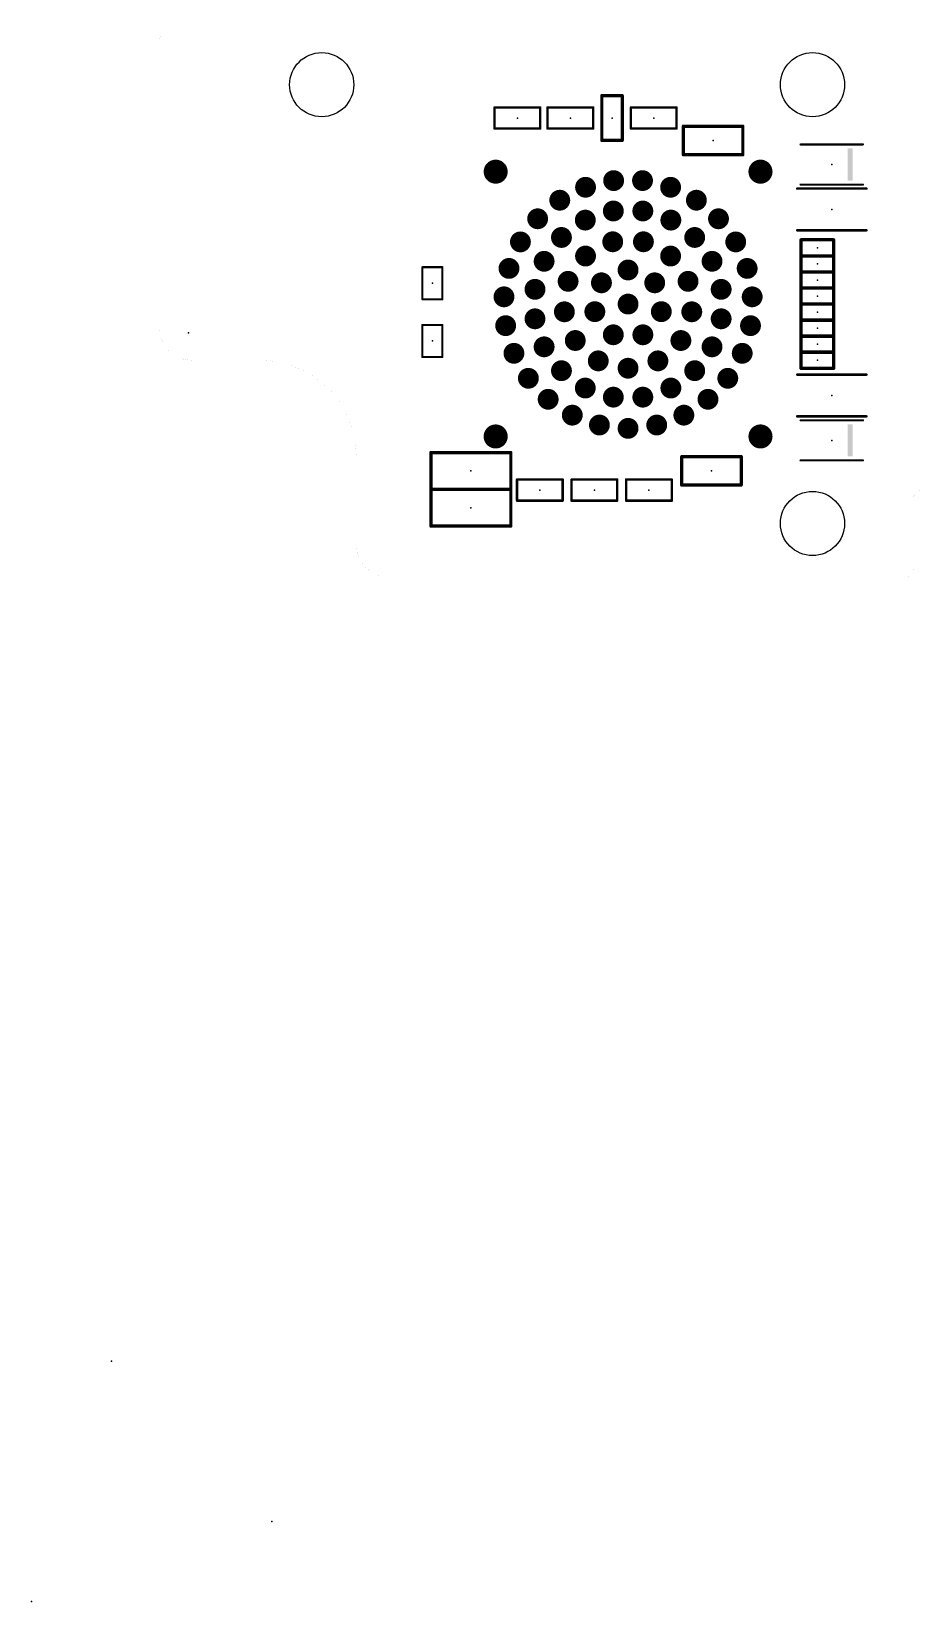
# Model space of a CAD drawing. Extents: x 0 to 169, y 0 to 191.
# Drawn here: x 0 to 55.3, y 0 to 97.9 of the extents above; entities that cross this region are included whole.
import ezdxf

# ---------------------------------------------------------------- set-up
doc = ezdxf.new("R2010")
doc.units = 0
for name, color, linetype in [('17', 82, 'CONTINUOUS'), ('20', 7, 'CONTINUOUS'), ('21', 253, 'CONTINUOUS'), ('23', 7, 'CONTINUOUS')]:
    doc.layers.add(name, color=color, linetype=linetype)

# ---------------------------------------------------------------- blocks, each defined once
blk = doc.blocks.new('ROUNDP')
at = {"const_width": 0.5}
blk.add_lwpolyline([(0, -0.25, 1), (0, 0.25, 1), (0, -0.25)], format="xyb", dxfattribs=at)
blk = doc.blocks.new('RECT')
blk.add_solid([(-0.5, -0.5), (0.5, -0.5), (-0.5, 0.5), (0.5, 0.5)])

msp = doc.modelspace()

# ---------------------------------------------------------------- linework, layer by layer
at = {"layer": '20'}
for points, const_width in [([(8.5, 97.9, 0.4142), (8, 97.4)], 0.001), ([(55, 97.4, 0.4142), (54.5, 97.9)], 0.001), ([(8.0002, 97.4, 1), (7.9997, 97.4)], 0.0005), ([(7.9997, 97.4, 1), (8.0002, 97.4)], 0.0005), ([(8.5, 97.9002, 1), (8.5, 97.8998)], 0.0005), ([(8.5, 97.8998, 1), (8.5, 97.9002)], 0.0005), ([(54.5, 97.9002, 1), (54.5, 97.8998)], 0.0005), ([(54.5, 97.8998, 1), (54.5, 97.9002)], 0.0005), ([(55.0003, 97.4, 1), (54.9997, 97.4)], 0.0005), ([(54.9997, 97.4, 1), (55.0003, 97.4)], 0.0005), ([(55.0003, 91.1, 1), (54.9997, 91.1)], 0.0005), ([(54.9997, 91.1, 1), (55.0003, 91.1)], 0.0005), ([(55, 91.1, 0.4142), (55.5, 90.6)], 0.001), ([(8, 79.4, 0.4142), (10, 77.4)], 0.001), ([(8.0002, 79.4, 1), (7.9997, 79.4)], 0.0005), ([(7.9997, 79.4, 1), (8.0002, 79.4)], 0.0005), ([(10, 77.4002, 1), (10, 77.3998)], 0.0005), ([(10, 77.3998, 1), (10, 77.4002)], 0.0005), ([(20.252, 71.4, 0.4142), (14.252, 77.4)], 0.001), ([(14.252, 77.4002, 1), (14.252, 77.3998)], 0.0005), ([(14.252, 77.3998, 1), (14.252, 77.4002)], 0.0005), ([(20.2523, 71.4, 1), (20.2518, 71.4)], 0.0005), ([(20.2518, 71.4, 1), (20.2523, 71.4)], 0.0005), ([(55.0003, 68.8, 1), (54.9997, 68.8)], 0.0005), ([(54.9997, 68.8, 1), (55.0003, 68.8)], 0.0005), ([(55.5, 69.3, 0.4142), (55, 68.8)], 0.001), ([(20.252, 65.9, 0.4142), (22.252, 63.9)], 0.001), ([(20.2523, 65.9, 1), (20.2518, 65.9)], 0.0005), ([(20.2518, 65.9, 1), (20.2523, 65.9)], 0.0005), ([(22.252, 63.9003, 1), (22.252, 63.8998)], 0.0005), ([(22.252, 63.8998, 1), (22.252, 63.9003)], 0.0005), ([(54.5, 63.9, 0.4142), (55, 64.4)], 0.001), ([(54.5, 63.9003, 1), (54.5, 63.8998)], 0.0005), ([(54.5, 63.8998, 1), (54.5, 63.9003)], 0.0005), ([(55.0003, 64.4, 1), (54.9997, 64.4)], 0.0005), ([(54.9997, 64.4, 1), (55.0003, 64.4)], 0.0005)]:
    msp.add_lwpolyline(points, format="xyb", dxfattribs=dict(at, const_width=const_width))
at = {"layer": '20', "const_width": 0.001}
for points in [[(54.5, 97.9), (8.5, 97.9)], [(8, 97.4), (8, 79.4)], [(55, 91.1), (55, 97.4)], [(10, 77.4), (14.252, 77.4)], [(20.252, 71.4), (20.252, 65.9)], [(55, 64.4), (55, 68.8)], [(22.252, 63.9), (54.5, 63.9)]]:
    msp.add_lwpolyline(points, dxfattribs=at)
at = {"layer": '20'}
for centre in [(18.1, 94.578), (48.7, 94.578), (48.7, 67.222)]:
    msp.add_circle(centre, 2, dxfattribs=at)
at = {"layer": '21'}
for points, const_width in [([(35.565, 91.103), (35.565, 93.897)], 0.2032), ([(35.565, 93.897), (36.835, 93.897)], 0.2032), ([(36.835, 93.897), (36.835, 91.103)], 0.2032), ([(28.878, 91.84), (28.878, 93.16)], 0.1524), ([(28.878, 93.16), (31.722, 93.16)], 0.1524), ([(31.722, 93.16), (31.722, 91.84)], 0.1524), ([(32.178, 91.84), (32.178, 93.16)], 0.1524), ([(32.178, 93.16), (35.022, 93.16)], 0.1524), ([(35.022, 93.16), (35.022, 91.84)], 0.1524), ([(37.378, 91.84), (37.378, 93.16)], 0.1524), ([(37.378, 93.16), (40.222, 93.16)], 0.1524), ([(40.222, 93.16), (40.222, 91.84)], 0.1524), ([(40.6458, 90.211), (40.6458, 91.989)], 0.2032), ([(40.6458, 91.989), (44.3542, 91.989)], 0.2032), ([(44.3542, 91.989), (44.3542, 90.211)], 0.2032), ([(31.722, 91.84), (28.878, 91.84)], 0.1524), ([(35.022, 91.84), (32.178, 91.84)], 0.1524), ([(36.835, 91.103), (35.565, 91.103)], 0.2032), ([(40.222, 91.84), (37.378, 91.84)], 0.1524), ([(44.3542, 90.211), (40.6458, 90.211)], 0.2032), ([(47.95, 90.85), (51.85, 90.85)], 0.127), ([(47.74, 88.1), (52.06, 88.1)], 0.1524), ([(51.85, 88.35), (47.95, 88.35)], 0.127), ([(52.06, 85.5), (47.74, 85.5)], 0.1524), ([(47.984, 84.908), (50.016, 84.908)], 0.2032), ([(47.984, 83.892), (47.984, 84.908)], 0.2032), ([(50.016, 84.908), (50.016, 83.892)], 0.2032), ([(25.625, 83.2), (24.375, 83.2)], 0.127), ([(24.375, 83.2), (24.375, 81.2)], 0.127), ([(25.625, 81.2), (25.625, 83.2)], 0.127), ([(47.984, 83.908), (50.016, 83.908)], 0.2032), ([(47.984, 82.892), (47.984, 83.908)], 0.2032), ([(50.016, 83.892), (47.984, 83.892)], 0.2032), ([(50.016, 83.908), (50.016, 82.892)], 0.2032), ([(47.984, 82.908), (50.016, 82.908)], 0.2032), ([(47.984, 81.892), (47.984, 82.908)], 0.2032), ([(50.016, 82.892), (47.984, 82.892)], 0.2032), ([(50.016, 82.908), (50.016, 81.892)], 0.2032), ([(24.375, 81.2), (25.625, 81.2)], 0.127), ([(47.984, 81.908), (50.016, 81.908)], 0.2032), ([(47.984, 80.892), (47.984, 81.908)], 0.2032), ([(50.016, 81.892), (47.984, 81.892)], 0.2032), ([(50.016, 81.908), (50.016, 80.892)], 0.2032), ([(47.984, 80.908), (50.016, 80.908)], 0.2032), ([(47.984, 79.892), (47.984, 80.908)], 0.2032), ([(50.016, 80.892), (47.984, 80.892)], 0.2032), ([(50.016, 80.908), (50.016, 79.892)], 0.2032), ([(25.625, 79.6), (24.375, 79.6)], 0.127), ([(24.375, 79.6), (24.375, 77.6)], 0.127), ([(25.625, 77.6), (25.625, 79.6)], 0.127), ([(47.984, 79.908), (50.016, 79.908)], 0.2032), ([(47.984, 78.892), (47.984, 79.908)], 0.2032), ([(50.016, 79.892), (47.984, 79.892)], 0.2032), ([(50.016, 79.908), (50.016, 78.892)], 0.2032), ([(47.984, 78.908), (50.016, 78.908)], 0.2032), ([(47.984, 77.892), (47.984, 78.908)], 0.2032), ([(50.016, 78.892), (47.984, 78.892)], 0.2032), ([(50.016, 78.908), (50.016, 77.892)], 0.2032), ([(24.375, 77.6), (25.625, 77.6)], 0.127), ([(47.984, 77.908), (50.016, 77.908)], 0.2032), ([(47.984, 76.892), (47.984, 77.908)], 0.2032), ([(50.016, 77.892), (47.984, 77.892)], 0.2032), ([(50.016, 77.908), (50.016, 76.892)], 0.2032), ([(47.74, 76.5), (52.06, 76.5)], 0.1524), ([(50.016, 76.892), (47.984, 76.892)], 0.2032), ([(52.06, 73.9), (47.74, 73.9)], 0.1524), ([(47.95, 73.65), (51.85, 73.65)], 0.127), ([(24.9108, 69.357), (24.9108, 71.643)], 0.2032), ([(24.9108, 71.643), (29.8892, 71.643)], 0.2032), ([(29.8892, 71.643), (29.8892, 69.357)], 0.2032), ([(40.5458, 69.611), (40.5458, 71.389)], 0.2032), ([(40.5458, 71.389), (44.2542, 71.389)], 0.2032), ([(44.2542, 71.389), (44.2542, 69.611)], 0.2032), ([(51.85, 71.15), (47.95, 71.15)], 0.127), ([(30.278, 68.64), (30.278, 69.96)], 0.1524), ([(30.278, 69.96), (33.122, 69.96)], 0.1524), ([(33.122, 69.96), (33.122, 68.64)], 0.1524), ([(33.678, 68.64), (33.678, 69.96)], 0.1524), ([(33.678, 69.96), (36.522, 69.96)], 0.1524), ([(36.522, 69.96), (36.522, 68.64)], 0.1524), ([(37.078, 68.64), (37.078, 69.96)], 0.1524), ([(37.078, 69.96), (39.922, 69.96)], 0.1524), ([(39.922, 69.96), (39.922, 68.64)], 0.1524), ([(44.2542, 69.611), (40.5458, 69.611)], 0.2032), ([(29.8892, 69.357), (24.9108, 69.357)], 0.2032), ([(24.9108, 67.057), (24.9108, 69.343)], 0.2032), ([(24.9108, 69.343), (29.8892, 69.343)], 0.2032), ([(29.8892, 69.343), (29.8892, 67.057)], 0.2032), ([(33.122, 68.64), (30.278, 68.64)], 0.1524), ([(36.522, 68.64), (33.678, 68.64)], 0.1524), ([(39.922, 68.64), (37.078, 68.64)], 0.1524), ([(29.8892, 67.057), (24.9108, 67.057)], 0.2032)]:
    msp.add_lwpolyline(points, dxfattribs=dict(at, const_width=const_width))
for points, const_width in [([(35.6158, 93.897, 1), (35.5142, 93.897)], 0.1016), ([(35.565, 93.9478, 1), (35.565, 93.8462)], 0.1016), ([(36.8858, 93.897, 1), (36.7842, 93.897)], 0.1016), ([(36.835, 93.8462, 1), (36.835, 93.9478)], 0.1016), ([(28.9161, 93.16, 1), (28.8399, 93.16)], 0.0762), ([(28.878, 93.1981, 1), (28.878, 93.1219)], 0.0762), ([(31.7601, 93.16, 1), (31.6839, 93.16)], 0.0762), ([(31.722, 93.1219, 1), (31.722, 93.1981)], 0.0762), ([(32.2161, 93.16, 1), (32.1399, 93.16)], 0.0762), ([(32.178, 93.1981, 1), (32.178, 93.1219)], 0.0762), ([(35.0601, 93.16, 1), (34.9839, 93.16)], 0.0762), ([(35.022, 93.1219, 1), (35.022, 93.1981)], 0.0762), ([(37.4161, 93.16, 1), (37.3399, 93.16)], 0.0762), ([(37.378, 93.1981, 1), (37.378, 93.1219)], 0.0762), ([(40.2601, 93.16, 1), (40.1839, 93.16)], 0.0762), ([(40.222, 93.1219, 1), (40.222, 93.1981)], 0.0762), ([(40.6966, 91.989, 1), (40.595, 91.989)], 0.1016), ([(40.6458, 92.0398, 1), (40.6458, 91.9382)], 0.1016), ([(44.405, 91.989, 1), (44.3034, 91.989)], 0.1016), ([(44.3542, 91.9382, 1), (44.3542, 92.0398)], 0.1016), ([(28.878, 91.8781, 1), (28.878, 91.8019)], 0.0762), ([(28.8399, 91.84, 1), (28.9161, 91.84)], 0.0762), ([(31.6839, 91.84, 1), (31.7601, 91.84)], 0.0762), ([(31.722, 91.8019, 1), (31.722, 91.8781)], 0.0762), ([(32.178, 91.8781, 1), (32.178, 91.8019)], 0.0762), ([(32.1399, 91.84, 1), (32.2161, 91.84)], 0.0762), ([(34.9839, 91.84, 1), (35.0601, 91.84)], 0.0762), ([(35.022, 91.8019, 1), (35.022, 91.8781)], 0.0762), ([(35.565, 91.1538, 1), (35.565, 91.0522)], 0.1016), ([(35.5142, 91.103, 1), (35.6158, 91.103)], 0.1016), ([(36.7842, 91.103, 1), (36.8858, 91.103)], 0.1016), ([(36.835, 91.0522, 1), (36.835, 91.1538)], 0.1016), ([(37.378, 91.8781, 1), (37.378, 91.8019)], 0.0762), ([(37.3399, 91.84, 1), (37.4161, 91.84)], 0.0762), ([(40.1839, 91.84, 1), (40.2601, 91.84)], 0.0762), ([(40.222, 91.8019, 1), (40.222, 91.8781)], 0.0762), ([(40.6458, 90.2618, 1), (40.6458, 90.1602)], 0.1016), ([(40.595, 90.211, 1), (40.6966, 90.211)], 0.1016), ([(44.3034, 90.211, 1), (44.405, 90.211)], 0.1016), ([(44.3542, 90.1602, 1), (44.3542, 90.2618)], 0.1016), ([(47.95, 90.8818, 1), (47.95, 90.8183)], 0.0635), ([(51.85, 90.8183, 1), (51.85, 90.8818)], 0.0635), ([(47.74, 88.1381, 1), (47.74, 88.0619)], 0.0762), ([(47.95, 88.3818, 1), (47.95, 88.3183)], 0.0635), ([(51.85, 88.3183, 1), (51.85, 88.3818)], 0.0635), ([(52.06, 88.0619, 1), (52.06, 88.1381)], 0.0762), ([(47.74, 85.5381, 1), (47.74, 85.4619)], 0.0762), ([(52.06, 85.4619, 1), (52.06, 85.5381)], 0.0762), ([(47.984, 84.9588, 1), (47.984, 84.8572)], 0.1016), ([(48.0348, 84.908, 1), (47.9332, 84.908)], 0.1016), ([(50.0668, 84.908, 1), (49.9652, 84.908)], 0.1016), ([(50.016, 84.8572, 1), (50.016, 84.9588)], 0.1016), ([(24.375, 83.2318, 1), (24.375, 83.1683)], 0.0635), ([(24.4067, 83.2, 1), (24.3433, 83.2)], 0.0635), ([(25.6567, 83.2, 1), (25.5933, 83.2)], 0.0635), ([(25.625, 83.1683, 1), (25.625, 83.2318)], 0.0635), ([(47.984, 83.9588, 1), (47.984, 83.8572)], 0.1016), ([(48.0348, 83.908, 1), (47.9332, 83.908)], 0.1016), ([(47.984, 83.9428, 1), (47.984, 83.8412)], 0.1016), ([(47.9332, 83.892, 1), (48.0348, 83.892)], 0.1016), ([(50.0668, 83.908, 1), (49.9652, 83.908)], 0.1016), ([(49.9652, 83.892, 1), (50.0668, 83.892)], 0.1016), ([(50.016, 83.8572, 1), (50.016, 83.9588)], 0.1016), ([(50.016, 83.8412, 1), (50.016, 83.9428)], 0.1016), ([(47.984, 82.9588, 1), (47.984, 82.8572)], 0.1016), ([(48.0348, 82.908, 1), (47.9332, 82.908)], 0.1016), ([(47.984, 82.9428, 1), (47.984, 82.8412)], 0.1016), ([(47.9332, 82.892, 1), (48.0348, 82.892)], 0.1016), ([(50.0668, 82.908, 1), (49.9652, 82.908)], 0.1016), ([(49.9652, 82.892, 1), (50.0668, 82.892)], 0.1016), ([(50.016, 82.8572, 1), (50.016, 82.9588)], 0.1016), ([(50.016, 82.8412, 1), (50.016, 82.9428)], 0.1016), ([(24.375, 81.2318, 1), (24.375, 81.1683)], 0.0635), ([(25.625, 81.1683, 1), (25.625, 81.2318)], 0.0635), ([(47.984, 81.9588, 1), (47.984, 81.8572)], 0.1016), ([(48.0348, 81.908, 1), (47.9332, 81.908)], 0.1016), ([(47.984, 81.9428, 1), (47.984, 81.8412)], 0.1016), ([(47.9332, 81.892, 1), (48.0348, 81.892)], 0.1016), ([(50.0668, 81.908, 1), (49.9652, 81.908)], 0.1016), ([(49.9652, 81.892, 1), (50.0668, 81.892)], 0.1016), ([(50.016, 81.8572, 1), (50.016, 81.9588)], 0.1016), ([(50.016, 81.8412, 1), (50.016, 81.9428)], 0.1016), ([(24.3433, 81.2, 1), (24.4067, 81.2)], 0.0635), ([(25.5933, 81.2, 1), (25.6567, 81.2)], 0.0635), ([(47.984, 80.9588, 1), (47.984, 80.8572)], 0.1016), ([(48.0348, 80.908, 1), (47.9332, 80.908)], 0.1016), ([(47.984, 80.9428, 1), (47.984, 80.8412)], 0.1016), ([(47.9332, 80.892, 1), (48.0348, 80.892)], 0.1016), ([(50.0668, 80.908, 1), (49.9652, 80.908)], 0.1016), ([(49.9652, 80.892, 1), (50.0668, 80.892)], 0.1016), ([(50.016, 80.8572, 1), (50.016, 80.9588)], 0.1016), ([(50.016, 80.8412, 1), (50.016, 80.9428)], 0.1016), ([(24.375, 79.6318, 1), (24.375, 79.5683)], 0.0635), ([(24.4067, 79.6, 1), (24.3433, 79.6)], 0.0635), ([(25.6567, 79.6, 1), (25.5933, 79.6)], 0.0635), ([(25.625, 79.5683, 1), (25.625, 79.6318)], 0.0635), ([(47.984, 79.9588, 1), (47.984, 79.8572)], 0.1016), ([(48.0348, 79.908, 1), (47.9332, 79.908)], 0.1016), ([(47.984, 79.9428, 1), (47.984, 79.8412)], 0.1016), ([(47.9332, 79.892, 1), (48.0348, 79.892)], 0.1016), ([(50.0668, 79.908, 1), (49.9652, 79.908)], 0.1016), ([(49.9652, 79.892, 1), (50.0668, 79.892)], 0.1016), ([(50.016, 79.8572, 1), (50.016, 79.9588)], 0.1016), ([(50.016, 79.8412, 1), (50.016, 79.9428)], 0.1016), ([(47.984, 78.9588, 1), (47.984, 78.8572)], 0.1016), ([(48.0348, 78.908, 1), (47.9332, 78.908)], 0.1016), ([(47.984, 78.9428, 1), (47.984, 78.8412)], 0.1016), ([(47.9332, 78.892, 1), (48.0348, 78.892)], 0.1016), ([(50.0668, 78.908, 1), (49.9652, 78.908)], 0.1016), ([(49.9652, 78.892, 1), (50.0668, 78.892)], 0.1016), ([(50.016, 78.8572, 1), (50.016, 78.9588)], 0.1016), ([(50.016, 78.8412, 1), (50.016, 78.9428)], 0.1016), ([(24.375, 77.6318, 1), (24.375, 77.5683)], 0.0635), ([(24.3433, 77.6, 1), (24.4067, 77.6)], 0.0635), ([(25.5933, 77.6, 1), (25.6567, 77.6)], 0.0635), ([(25.625, 77.5683, 1), (25.625, 77.6318)], 0.0635), ([(47.984, 77.9588, 1), (47.984, 77.8572)], 0.1016), ([(48.0348, 77.908, 1), (47.9332, 77.908)], 0.1016), ([(47.984, 77.9428, 1), (47.984, 77.8412)], 0.1016), ([(47.9332, 77.892, 1), (48.0348, 77.892)], 0.1016), ([(50.0668, 77.908, 1), (49.9652, 77.908)], 0.1016), ([(49.9652, 77.892, 1), (50.0668, 77.892)], 0.1016), ([(50.016, 77.8572, 1), (50.016, 77.9588)], 0.1016), ([(50.016, 77.8412, 1), (50.016, 77.9428)], 0.1016), ([(47.74, 76.5381, 1), (47.74, 76.4619)], 0.0762), ([(47.984, 76.9428, 1), (47.984, 76.8412)], 0.1016), ([(47.9332, 76.892, 1), (48.0348, 76.892)], 0.1016), ([(49.9652, 76.892, 1), (50.0668, 76.892)], 0.1016), ([(50.016, 76.8412, 1), (50.016, 76.9428)], 0.1016), ([(52.06, 76.4619, 1), (52.06, 76.5381)], 0.0762), ([(47.74, 73.9381, 1), (47.74, 73.8619)], 0.0762), ([(47.95, 73.6818, 1), (47.95, 73.6183)], 0.0635), ([(51.85, 73.6183, 1), (51.85, 73.6818)], 0.0635), ([(52.06, 73.8619, 1), (52.06, 73.9381)], 0.0762), ([(24.9616, 71.643, 1), (24.86, 71.643)], 0.1016), ([(24.9108, 71.6938, 1), (24.9108, 71.5922)], 0.1016), ([(29.94, 71.643, 1), (29.8384, 71.643)], 0.1016), ([(29.8892, 71.5922, 1), (29.8892, 71.6938)], 0.1016), ([(40.5966, 71.389, 1), (40.495, 71.389)], 0.1016), ([(40.5458, 71.4398, 1), (40.5458, 71.3382)], 0.1016), ([(44.305, 71.389, 1), (44.2034, 71.389)], 0.1016), ([(44.2542, 71.3382, 1), (44.2542, 71.4398)], 0.1016), ([(47.95, 71.1818, 1), (47.95, 71.1183)], 0.0635), ([(51.85, 71.1183, 1), (51.85, 71.1818)], 0.0635), ([(30.3161, 69.96, 1), (30.2399, 69.96)], 0.0762), ([(30.278, 69.9981, 1), (30.278, 69.9219)], 0.0762), ([(33.1601, 69.96, 1), (33.0839, 69.96)], 0.0762), ([(33.122, 69.9219, 1), (33.122, 69.9981)], 0.0762), ([(33.7161, 69.96, 1), (33.6399, 69.96)], 0.0762), ([(33.678, 69.9981, 1), (33.678, 69.9219)], 0.0762), ([(36.5601, 69.96, 1), (36.4839, 69.96)], 0.0762), ([(36.522, 69.9219, 1), (36.522, 69.9981)], 0.0762), ([(37.1161, 69.96, 1), (37.0399, 69.96)], 0.0762), ([(37.078, 69.9981, 1), (37.078, 69.9219)], 0.0762), ([(39.9601, 69.96, 1), (39.8839, 69.96)], 0.0762), ([(39.922, 69.9219, 1), (39.922, 69.9981)], 0.0762), ([(40.5458, 69.6618, 1), (40.5458, 69.5602)], 0.1016), ([(40.495, 69.611, 1), (40.5966, 69.611)], 0.1016), ([(44.2034, 69.611, 1), (44.305, 69.611)], 0.1016), ([(44.2542, 69.5602, 1), (44.2542, 69.6618)], 0.1016), ([(24.9108, 69.4078, 1), (24.9108, 69.3062)], 0.1016), ([(24.9616, 69.343, 1), (24.86, 69.343)], 0.1016), ([(24.9108, 69.3938, 1), (24.9108, 69.2922)], 0.1016), ([(24.86, 69.357, 1), (24.9616, 69.357)], 0.1016), ([(29.94, 69.343, 1), (29.8384, 69.343)], 0.1016), ([(29.8384, 69.357, 1), (29.94, 69.357)], 0.1016), ([(29.8892, 69.3062, 1), (29.8892, 69.4078)], 0.1016), ([(29.8892, 69.2922, 1), (29.8892, 69.3938)], 0.1016), ([(30.278, 68.6781, 1), (30.278, 68.6019)], 0.0762), ([(30.2399, 68.64, 1), (30.3161, 68.64)], 0.0762), ([(33.0839, 68.64, 1), (33.1601, 68.64)], 0.0762), ([(33.122, 68.6019, 1), (33.122, 68.6781)], 0.0762), ([(33.678, 68.6781, 1), (33.678, 68.6019)], 0.0762), ([(33.6399, 68.64, 1), (33.7161, 68.64)], 0.0762), ([(36.4839, 68.64, 1), (36.5601, 68.64)], 0.0762), ([(36.522, 68.6019, 1), (36.522, 68.6781)], 0.0762), ([(37.078, 68.6781, 1), (37.078, 68.6019)], 0.0762), ([(37.0399, 68.64, 1), (37.1161, 68.64)], 0.0762), ([(39.8839, 68.64, 1), (39.9601, 68.64)], 0.0762), ([(39.922, 68.6019, 1), (39.922, 68.6781)], 0.0762), ([(24.9108, 67.1078, 1), (24.9108, 67.0062)], 0.1016), ([(24.86, 67.057, 1), (24.9616, 67.057)], 0.1016), ([(29.8384, 67.057, 1), (29.94, 67.057)], 0.1016), ([(29.8892, 67.0062, 1), (29.8892, 67.1078)], 0.1016)]:
    msp.add_lwpolyline(points, format="xyb", dxfattribs=dict(at, const_width=const_width))
at = {"layer": '23'}
for p in [(30.3, 92.5), (33.6, 92.5), (36.2, 92.5), (38.8, 92.5), (42.5, 91.1), (49.9, 89.6), (49.9, 86.8), (49, 84.4), (49, 83.4), (49, 82.4), (25, 82.2), (49, 81.4), (49, 80.4), (49, 79.4), (9.8, 79.1), (25, 78.6), (49, 78.4), (49, 77.4), (49.9, 75.2), (49.9, 72.4), (27.4, 70.5), (42.4, 70.5), (31.7, 69.3), (35.1, 69.3), (38.5, 69.3), (27.4, 68.2), (5, 15), (15, 5), (0, 0)]:
    msp.add_point(p, dxfattribs=at)

# ---------------------------------------------------------------- block references
at = {"layer": '17', "rotation": 60}
for p, xscale, yscale in [((28.945, 89.155), 1.5, 1.5), ((28.945, 89.155), 1.5, 1.5), ((45.455, 89.155), 1.5, 1.5), ((45.455, 89.155), 1.5, 1.5), ((36.3, 88.598), 1.3, 1.3), ((36.3, 88.598), 1.3, 1.3), ((38.1, 88.598), 1.3, 1.3), ((38.1, 88.598), 1.3, 1.3), ((32.941, 87.375), 1.3, 1.3), ((32.941, 87.375), 1.3, 1.3), ((34.549, 88.183), 1.3, 1.3), ((34.549, 88.183), 1.3, 1.3), ((39.851, 88.183), 1.3, 1.3), ((39.851, 88.183), 1.3, 1.3), ((41.459, 87.375), 1.3, 1.3), ((41.459, 87.375), 1.3, 1.3), ((36.281, 86.703), 1.3, 1.3), ((36.281, 86.703), 1.3, 1.3), ((38.119, 86.703), 1.3, 1.3), ((38.119, 86.703), 1.3, 1.3), ((31.563, 86.218), 1.3, 1.3), ((31.563, 86.218), 1.3, 1.3), ((34.533, 86.135), 1.3, 1.3), ((34.533, 86.135), 1.3, 1.3), ((39.867, 86.135), 1.3, 1.3), ((39.867, 86.135), 1.3, 1.3), ((42.837, 86.218), 1.3, 1.3), ((42.837, 86.218), 1.3, 1.3), ((30.488, 84.775), 1.3, 1.3), ((30.488, 84.775), 1.3, 1.3), ((33.046, 85.054), 1.3, 1.3), ((33.046, 85.054), 1.3, 1.3), ((36.243, 84.784), 1.3, 1.3), ((36.243, 84.784), 1.3, 1.3), ((38.157, 84.784), 1.3, 1.3), ((38.157, 84.784), 1.3, 1.3), ((41.354, 85.054), 1.3, 1.3), ((41.354, 85.054), 1.3, 1.3), ((43.912, 84.775), 1.3, 1.3), ((43.912, 84.775), 1.3, 1.3), ((31.965, 83.567), 1.3, 1.3), ((31.965, 83.567), 1.3, 1.3), ((34.548, 83.894), 1.3, 1.3), ((34.548, 83.894), 1.3, 1.3), ((39.852, 83.894), 1.3, 1.3), ((39.852, 83.894), 1.3, 1.3), ((42.435, 83.567), 1.3, 1.3), ((42.435, 83.567), 1.3, 1.3), ((29.776, 83.123), 1.3, 1.3), ((29.776, 83.123), 1.3, 1.3), ((37.2, 83.025), 1.3, 1.3), ((37.2, 83.025), 1.3, 1.3), ((44.624, 83.123), 1.3, 1.3), ((44.624, 83.123), 1.3, 1.3), ((29.463, 81.351), 1.3, 1.3), ((29.463, 81.351), 1.3, 1.3), ((31.397, 81.819), 1.3, 1.3), ((31.397, 81.819), 1.3, 1.3), ((33.46, 82.318), 1.3, 1.3), ((33.46, 82.318), 1.3, 1.3), ((35.539, 82.225), 1.3, 1.3), ((35.539, 82.225), 1.3, 1.3), ((38.861, 82.225), 1.3, 1.3), ((38.861, 82.225), 1.3, 1.3), ((40.94, 82.318), 1.3, 1.3), ((40.94, 82.318), 1.3, 1.3), ((43.003, 81.819), 1.3, 1.3), ((43.003, 81.819), 1.3, 1.3), ((44.937, 81.351), 1.3, 1.3), ((44.937, 81.351), 1.3, 1.3), ((33.229, 80.418), 1.3, 1.3), ((33.229, 80.418), 1.3, 1.3), ((35.128, 80.427), 1.3, 1.3), ((35.128, 80.427), 1.3, 1.3), ((37.2, 80.9), 1.3, 1.3), ((37.2, 80.9), 1.3, 1.3), ((39.272, 80.427), 1.3, 1.3), ((39.272, 80.427), 1.3, 1.3), ((41.171, 80.418), 1.3, 1.3), ((41.171, 80.418), 1.3, 1.3), ((29.568, 79.554), 1.3, 1.3), ((29.568, 79.554), 1.3, 1.3), ((31.397, 79.981), 1.3, 1.3), ((31.397, 79.981), 1.3, 1.3), ((43.003, 79.981), 1.3, 1.3), ((43.003, 79.981), 1.3, 1.3), ((44.832, 79.554), 1.3, 1.3), ((44.832, 79.554), 1.3, 1.3), ((33.908, 78.628), 1.3, 1.3), ((33.908, 78.628), 1.3, 1.3), ((36.278, 78.985), 1.3, 1.3), ((36.278, 78.985), 1.3, 1.3), ((38.122, 78.985), 1.3, 1.3), ((38.122, 78.985), 1.3, 1.3), ((40.492, 78.628), 1.3, 1.3), ((40.492, 78.628), 1.3, 1.3), ((30.084, 77.83), 1.3, 1.3), ((30.084, 77.83), 1.3, 1.3), ((31.965, 78.233), 1.3, 1.3), ((31.965, 78.233), 1.3, 1.3), ((42.435, 78.233), 1.3, 1.3), ((42.435, 78.233), 1.3, 1.3), ((44.316, 77.83), 1.3, 1.3), ((44.316, 77.83), 1.3, 1.3), ((33.046, 76.746), 1.3, 1.3), ((33.046, 76.746), 1.3, 1.3), ((35.341, 77.358), 1.3, 1.3), ((35.341, 77.358), 1.3, 1.3), ((37.2, 76.9), 1.3, 1.3), ((37.2, 76.9), 1.3, 1.3), ((39.059, 77.358), 1.3, 1.3), ((39.059, 77.358), 1.3, 1.3), ((41.354, 76.746), 1.3, 1.3), ((41.354, 76.746), 1.3, 1.3), ((30.984, 76.272), 1.3, 1.3), ((30.984, 76.272), 1.3, 1.3), ((34.533, 75.665), 1.3, 1.3), ((34.533, 75.665), 1.3, 1.3), ((39.867, 75.665), 1.3, 1.3), ((39.867, 75.665), 1.3, 1.3), ((43.416, 76.272), 1.3, 1.3), ((43.416, 76.272), 1.3, 1.3), ((32.218, 74.963), 1.3, 1.3), ((32.218, 74.963), 1.3, 1.3), ((36.281, 75.097), 1.3, 1.3), ((36.281, 75.097), 1.3, 1.3), ((38.119, 75.097), 1.3, 1.3), ((38.119, 75.097), 1.3, 1.3), ((42.182, 74.963), 1.3, 1.3), ((42.182, 74.963), 1.3, 1.3), ((33.722, 73.974), 1.3, 1.3), ((33.722, 73.974), 1.3, 1.3), ((40.678, 73.974), 1.3, 1.3), ((40.678, 73.974), 1.3, 1.3), ((28.945, 72.645), 1.5, 1.5), ((28.945, 72.645), 1.5, 1.5), ((35.413, 73.359), 1.3, 1.3), ((35.413, 73.359), 1.3, 1.3), ((37.2, 73.15), 1.3, 1.3), ((37.2, 73.15), 1.3, 1.3), ((38.987, 73.359), 1.3, 1.3), ((38.987, 73.359), 1.3, 1.3), ((45.455, 72.645), 1.5, 1.5), ((45.455, 72.645), 1.5, 1.5)]:
    msp.add_blockref('ROUNDP', p, dxfattribs=dict(at, xscale=xscale, yscale=yscale))
at = {"layer": '21', "xscale": 0.3, "yscale": 2}
for p in [(51.05, 89.6), (51.05, 72.4)]:
    msp.add_blockref('RECT', p, dxfattribs=at)

doc.saveas('drawing.dxf')
